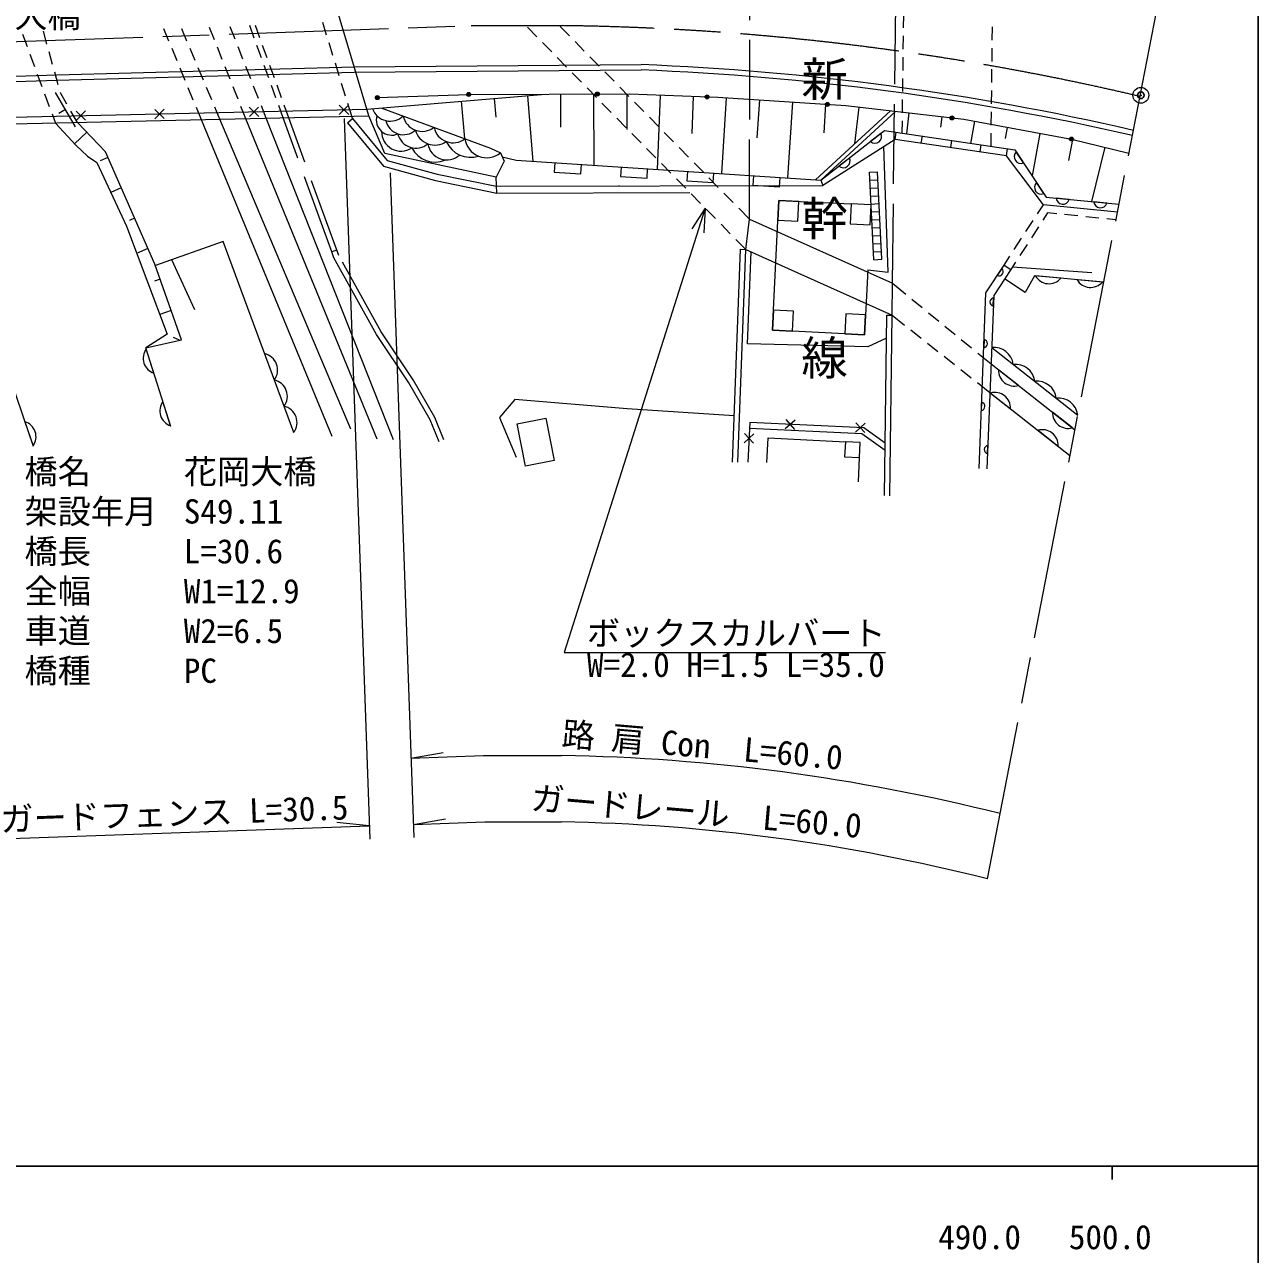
# Model space of a CAD drawing. Units: millimetres, scale not verified. Extents: x 40000 to 680000, y 20000 to 380000.
# Drawn here: x 486060 to 579000, y 198357 to 291014 of the extents above; entities that cross this region are included whole.
import ezdxf
from ezdxf.enums import TextEntityAlignment as Align

# ---------------------------------------------------------------- set-up
doc = ezdxf.new("R2010")
doc.units = ezdxf.units.MM
doc.header["$LTSCALE"] = 1000
doc.header["$PDMODE"] = 32
doc.header["$PDSIZE"] = 500
doc.linetypes.add('CHAIN', pattern=[18.5, 12, -1.5, 3.5, -1.5])
doc.linetypes.add('DASHED', pattern=[7.5, 6, -1.5])
for name, color, linetype, lineweight in [('M-BGD', 7, 'Continuous', 13), ('M-BMK', 2, 'CHAIN', 13), ('M-BMK-HTXT', 7, 'Continuous', 13), ('M-BMK-SRVR', 3, 'Continuous', 13), ('M-STR-HTXT', 7, 'Continuous', 13), ('M-STR-STR1', 7, 'Continuous', 13), ('M-STR-STRC', 7, 'Continuous', 13), ('M-TTL-BAND', 7, 'Continuous', 25)]:
    doc.layers.add(name, color=color, linetype=linetype, lineweight=lineweight)
doc.layers.add('M-OTRS', color=6, linetype='Continuous')
doc.styles.add('@ＭＳ ゴシック', font='')
doc.styles.add('ＭＳ ゴシック', font='')
doc.styles.get('@ＭＳ ゴシック').set_extended_font_data('@MS Gothic')
doc.styles.get('ＭＳ ゴシック').set_extended_font_data('MS Gothic')

msp = doc.modelspace()

# ---------------------------------------------------------------- hatches: boundary and pattern name
at = {"layer": 'M-BGD'}
for points in [[(512479, 285518, -1), (512779, 285518, -0.41421), (512629, 285368, -0.41421)], [(519356, 285756, -1), (519656, 285756, -0.41421), (519506, 285606, -0.41421)], [(529058, 285785, -1), (529358, 285785, -0.41421), (529208, 285635, -0.41421)], [(537325, 285574, -1), (537625, 285574, -0.41421), (537475, 285424, -0.41421)], [(546390, 285006, -1), (546690, 285006, -0.41421), (546540, 284856, -0.41421)], [(555766, 283986, -1), (556066, 283986, -0.41421), (555916, 283836, -0.41421)], [(564773, 282393, -1), (565073, 282393, -0.41421), (564923, 282243, -0.41421)]]:
    msp.add_hatch(color=256, dxfattribs=at).paths.add_polyline_path(points)

# ---------------------------------------------------------------- linework, layer by layer
at = {"layer": 'M-BGD', "linetype": 'DASHED'}
for p, q in [((540666, 276361), (540747, 320118)), ((551436, 271524), (551741, 296575)), ((509191, 273896), (505537, 283991)), ((501007, 274673), (495907, 272870)), ((498870, 269537), (497141, 273306)), ((560468, 272758), (567485, 272269))]:
    msp.add_line(p, q, dxfattribs=at)
at = {"layer": 'M-BGD'}
for p, q in [((552271, 290766), (552283, 291766)), ((523945, 290814), (524646, 290101)), ((526401, 290883), (527102, 290169)), ((552251, 289166), (552263, 290166)), ((558960, 289850), (558972, 290850)), ((525066, 289673), (525767, 288959)), ((527522, 289741), (528223, 289028)), ((558940, 288250), (558953, 289250)), ((526188, 288531), (526889, 287818)), ((528644, 288600), (529344, 287886)), ((552232, 287566), (552244, 288566)), ((527309, 287390), (528010, 286677)), ((529765, 287458), (530466, 286745)), ((558921, 286651), (558933, 287650)), ((530886, 286317), (531587, 285604)), ((552212, 285967), (552224, 286967)), ((489896, 283313), (488390, 285908)), ((511832, 284638), (525297, 285774)), ((521439, 285448), (521557, 284047)), ((523930, 285658), (524347, 280711)), ((526425, 285777), (526433, 283295)), ((528430, 286249), (529131, 285535)), ((528925, 285785), (528941, 280413)), ((531425, 285792), (531433, 283106)), ((533924, 285707), (533715, 280102)), ((536422, 285614), (536317, 282811)), ((538919, 285503), (538547, 279788)), ((541414, 285340), (541228, 282483)), ((552193, 284367), (552205, 285367)), ((558901, 285051), (558914, 286051)), ((480610, 283934), (511832, 284638)), ((489143, 284610), (488624, 284309)), ((489930, 284498), (490653, 283807)), ((490637, 284514), (489946, 283791)), ((495859, 284632), (496582, 283941)), ((496566, 284648), (495875, 283925)), ((502974, 284792), (503697, 284101)), ((503681, 284808), (502990, 284085)), ((509749, 284945), (510472, 284254)), ((510456, 284961), (509765, 284238)), ((518948, 285238), (519184, 282436)), ((529551, 285107), (530252, 284394)), ((532007, 285176), (532708, 284462)), ((543909, 285178), (543536, 279463)), ((545635, 279327), (551283, 284525)), ((546048, 279300), (551676, 284480)), ((546403, 285015), (546263, 282865)), ((548894, 284804), (548571, 282029)), ((558882, 283451), (558894, 284451)), ((509235, 259972), (499375, 283852)), ((510621, 260545), (500774, 283884)), ((512625, 259778), (502730, 283928)), ((513851, 259719), (504266, 283963)), ((510382, 283618), (510767, 283936)), ((510767, 283936), (510714, 284108)), ((530673, 283966), (531374, 283252)), ((533129, 284034), (533829, 283321)), ((552174, 282833), (552185, 283767)), ((552669, 284364), (552486, 282787)), ((555153, 284075), (555061, 283287)), ((557627, 283731), (557321, 282071)), ((490740, 282917), (489819, 282044)), ((531794, 282824), (532495, 282111)), ((534250, 282893), (534951, 282179)), ((550570, 282819), (549788, 282210)), ((551632, 282373), (551711, 282902)), ((553611, 282080), (553689, 282609)), ((558862, 281843), (558875, 282851)), ((560086, 283277), (559933, 282447)), ((562544, 282823), (561954, 279622)), ((532915, 281683), (533616, 280970)), ((535371, 281751), (536072, 281038)), ((555827, 281752), (555905, 282281)), ((558043, 281420), (558121, 281953)), ((560021, 281128), (560100, 281660)), ((565003, 282370), (564708, 280769)), ((567433, 281784), (566439, 277683)), ((492328, 281015), (491748, 280760)), ((548190, 280967), (547408, 280358)), ((561310, 280595), (560763, 281422)), ((526007, 280603), (525961, 279905)), ((525961, 279905), (527957, 279775)), ((527957, 279775), (528003, 280474)), ((530996, 280279), (530951, 279580)), ((532947, 279451), (532992, 280149)), ((534037, 280542), (534737, 279828)), ((535986, 279954), (535940, 279256)), ((536492, 280610), (537193, 279897)), ((537936, 279126), (537982, 279825)), ((549699, 279895), (550298, 279925)), ((550027, 273303), (549699, 279895)), ((550626, 273333), (550298, 279925)), ((521630, 278330), (521574, 279534)), ((530857, 278860), (530858, 278885)), ((530951, 279580), (532947, 279451)), ((535158, 279400), (535859, 278687)), ((535940, 279256), (537936, 279126)), ((537614, 279469), (538314, 278755)), ((540975, 279630), (540930, 278931)), ((540930, 278931), (542926, 278802)), ((542926, 278802), (542971, 279500)), ((546048, 279300), (546185, 278886)), ((549728, 279296), (550328, 279325)), ((562838, 278286), (562291, 279112)), ((493336, 278727), (492544, 278379)), ((536279, 278259), (536980, 277545)), ((538735, 278327), (539436, 277614)), ((549758, 278696), (550358, 278726)), ((549788, 278097), (550387, 278127)), ((564756, 277842), (563770, 277935)), ((537400, 277117), (538101, 276404)), ((539856, 277186), (540666, 276361)), ((542883, 277772), (548323, 277505)), ((549818, 277498), (550417, 277528)), ((562366, 276765), (562813, 277448)), ((567593, 277574), (566606, 277668)), ((494343, 276439), (493947, 276265)), ((540391, 274073), (540666, 276361)), ((540666, 276361), (551436, 271524)), ((549848, 276899), (550447, 276928)), ((549878, 276299), (550477, 276329)), ((561492, 275425), (562038, 276262)), ((563128, 276834), (562776, 276294)), ((563810, 276764), (563128, 276834)), ((565402, 276602), (564407, 276703)), ((566994, 276439), (565999, 276541)), ((568273, 276309), (567591, 276379)), ((538522, 275976), (539222, 275263)), ((549908, 275700), (550507, 275730)), ((549937, 275101), (550537, 275131)), ((562448, 275791), (561901, 274954)), ((506326, 260278), (501007, 274673)), ((539643, 274835), (540391, 274073)), ((549967, 274501), (550567, 274531)), ((560617, 274085), (561164, 274922)), ((561573, 274451), (561026, 273614)), ((495350, 274151), (494497, 273775)), ((509567, 274032), (509191, 273896)), ((539378, 258057), (539991, 274089)), ((539778, 258041), (540391, 274073)), ((539991, 274089), (540391, 274073)), ((540391, 274073), (551407, 269125)), ((540519, 266964), (540784, 273897)), ((549997, 273902), (550596, 273932)), ((550027, 273303), (550626, 273333)), ((559843, 272899), (560289, 273582)), ((559672, 272637), (559330, 272113)), ((559843, 272899), (560346, 272571)), ((560699, 273111), (560346, 272571)), ((496275, 271830), (495835, 271675)), ((551407, 269125), (551436, 271524)), ((551436, 271524), (552441, 270703)), ((564116, 271905), (562205, 272077)), ((567251, 271623), (565340, 271795)), ((552905, 270323), (553680, 269691)), ((559036, 269804), (559060, 270429)), ((497108, 269473), (496238, 269165)), ((550841, 255525), (551007, 269130)), ((551007, 269130), (551407, 269125)), ((551241, 255520), (551407, 269125)), ((551407, 269125), (552349, 268380)), ((554144, 269311), (554919, 268678)), ((552820, 268008), (553604, 267388)), ((555384, 268299), (556158, 267666)), ((497726, 267235), (497281, 267430)), ((554075, 267016), (554859, 266396)), ((556623, 267286), (557397, 266654)), ((558338, 267295), (558313, 266670)), ((497070, 260748), (495198, 266652)), ((495801, 264749), (495221, 266579)), ((555330, 266024), (556114, 265403)), ((557862, 266274), (558866, 265453)), ((558915, 266691), (565402, 261591)), ((556585, 265031), (557370, 264411)), ((558866, 265453), (565188, 260491)), ((560935, 263829), (559425, 265014)), ((557840, 264039), (558783, 263294)), ((558783, 263294), (564812, 258562)), ((558826, 263260), (560335, 262076)), ((497057, 260788), (496477, 262617)), ((558154, 262564), (558129, 261939)), ((544100, 261224), (543362, 260550)), ((543394, 261256), (544068, 260517)), ((564999, 260640), (563489, 261825)), ((486079, 261090), (486700, 259275)), ((540680, 261026), (540544, 258042)), ((549385, 260982), (548646, 260308)), ((548679, 261014), (549353, 260275)), ((562409, 260448), (563919, 259263)), ((540256, 259500), (540995, 260175)), ((540289, 260207), (540963, 259468)), ((541983, 258025), (542074, 259871)), ((542074, 259871), (547889, 259586)), ((558603, 258686), (558628, 259312)), ((548867, 256561), (548958, 258407))]:
    msp.add_line(p, q, dxfattribs=at)
for points in [[(512629, 285518), (519506, 285756), (531615, 285793), (538293, 285544), (547928, 284916), (556803, 283883), (564923, 282393), (569255, 281343)], [(512969, 284734), (521157, 281706), (521902, 281355), (522184, 280738), (521574, 279534)], [(488380, 283605), (489919, 281936), (490800, 281118), (491502, 280637), (493725, 275819), (496791, 267701), (495198, 266652)], [(495198, 266652), (497886, 267271), (495876, 272958), (492142, 281438), (490051, 283642)], [(510382, 283618), (513082, 280349), (517012, 279267), (521630, 278330), (536177, 278363)], [(510767, 283936), (513367, 280789), (517128, 279753), (521606, 278845), (546185, 278886)], [(521574, 279534), (513204, 281311), (511981, 284136)], [(546048, 279300), (550843, 283031), (560660, 281577), (563023, 278005), (568503, 277489)], [(568385, 276882), (562813, 277448), (560021, 281128), (551632, 282373), (546185, 278886)], [(549582, 272543), (551121, 272357), (550775, 281825)], [(522043, 281047), (523090, 280793), (546048, 279300)], [(549582, 272543), (549342, 267654), (542403, 267994), (542883, 277772)], [(517280, 259575), (516608, 261229), (514997, 264029), (512568, 267670), (509354, 273446), (509191, 273896)], [(557959, 257561), (558474, 270801), (559843, 272899)], [(560346, 272571), (559067, 270612), (558559, 257537)], [(567357, 271613), (562147, 272082), (561435, 270838), (559878, 271855)], [(486717, 259225), (484187, 266618), (483284, 268386)], [(550986, 267396), (549578, 266732), (540519, 266964)], [(539511, 261533), (531446, 262067), (522992, 262758), (521842, 261426), (523079, 258426)], [(550882, 258924), (549118, 260190), (540660, 260577)], [(550889, 259473), (549272, 260633), (540680, 261026)]]:
    msp.add_lwpolyline(points, dxfattribs=at)
at = {"layer": 'M-BGD', "linetype": 'DASHED'}
msp.add_lwpolyline([(517651, 259726), (516968, 261405), (515337, 264240), (512910, 267878), (509719, 273612), (505959, 284001)], dxfattribs=at)
at = {"layer": 'M-BGD'}
for points in [[(542809, 276274), (544307, 276200), (544381, 277698), (542883, 277772)], [(548250, 276007), (549748, 275933), (549821, 277431), (548323, 277505)], [(542403, 267994), (543901, 267920), (543975, 269419), (542476, 269492)], [(547844, 267727), (549342, 267654), (549415, 269152), (547917, 269225)], [(523165, 260937), (525327, 261357), (525946, 258168), (523785, 257748)], [(547834, 258462), (548958, 258407), (549013, 259531), (547889, 259586)]]:
    msp.add_lwpolyline(points, close=True, dxfattribs=at)
for centre in [(512629, 285518), (519506, 285756), (529208, 285785), (537475, 285574), (546540, 285006), (555916, 283986), (564923, 282393)]:
    msp.add_circle(centre, 150, dxfattribs=at)
for centre, radius, start, end in [((513591, 285159), 1412, 200.08741, 313.90439), ((513711, 283857), 1166, 164.6203, 293.64038), ((514596, 284078), 1355, 192.55078, 311.63899), ((516004, 284438), 1464, 191.67505, 307.74103), ((514399, 282941), 1451, 178.68219, 304.44373), ((515541, 283106), 1398, 193.12041, 309.94392), ((516967, 283463), 1524, 195.14536, 304.27072), ((518333, 283577), 1464, 191.67505, 307.74103), ((550119, 282592), 505, 229.05967, 26.71786), ((516970, 282611), 1954, 206.33239, 293.74116), ((517863, 282261), 1442, 189.08005, 312.23304), ((519658, 283022), 2007, 204.07735, 287.32498), ((520866, 282641), 1652, 187.72761, 308.86631), ((547739, 280740), 505, 229.05967, 26.71786), ((561118, 281063), 505, 134.66155, 292.31974), ((562646, 278753), 505, 134.66155, 292.31974), ((564272, 277986), 505, 185.78302, 343.44121), ((567109, 277718), 505, 185.78302, 343.44121), ((559456, 272405), 318, 246.75855, 46.97628), ((563223, 272679), 1182, 210.61822, 319.10338), ((563223, 272679), 1182, 210.61822, 319.10338), ((566357, 272397), 1182, 210.61822, 319.10338), ((566357, 272397), 1182, 210.61822, 319.10338), ((559102, 270114), 318, 97.66513, 257.88286), ((558271, 266985), 318, 277.66513, 77.88286), ((496170, 265873), 1182, 143.34852, 251.83367), ((496170, 265873), 1182, 143.34852, 251.83367), ((503864, 265000), 1253, 322.76271, 77.7919), ((559084, 265238), 1463, 7.00432, 96.65288), ((560607, 264965), 1182, 177.63116, 286.11631), ((560607, 264965), 1182, 177.63116, 286.11631), ((560706, 263962), 1463, 7.00432, 96.65288), ((504596, 263018), 1253, 322.76271, 77.7919), ((562328, 262687), 1463, 7.00432, 96.65288), ((559154, 262124), 1182, 357.63116, 106.11631), ((559154, 262124), 1182, 357.63116, 106.11631), ((497426, 261912), 1182, 143.34852, 251.83367), ((497426, 261912), 1182, 143.34852, 251.83367), ((505328, 261036), 1253, 322.76271, 77.7919), ((558087, 262254), 318, 277.66513, 77.88286), ((563950, 261412), 1463, 7.00432, 96.65288), ((564671, 261776), 1182, 177.63116, 286.11631), ((564671, 261776), 1182, 177.63116, 286.11631), ((485736, 259959), 1182, 324.64575, 73.1309), ((485736, 259959), 1182, 324.64575, 73.1309), ((562737, 259312), 1182, 357.63116, 106.11631), ((562737, 259312), 1182, 357.63116, 106.11631), ((558670, 258997), 318, 97.66513, 257.88286)]:
    msp.add_arc(centre, radius, start, end, dxfattribs=at)
at = {"layer": 'M-BMK'}
msp.add_line((558587, 226648), (578706, 329799), dxfattribs=at)
msp.add_lwpolyline([(82824, 280018), (183036, 282161), (282888, 284151), (382981, 286423), (482978, 289648), (519697, 290950), (526589, 290940)], dxfattribs=at)
msp.add_arc((524130, 90955), 200000, 76.71605, 89.29574, dxfattribs=at)
at = {"layer": 'M-BMK-SRVR'}
msp.add_circle((570149, 285691), 600, dxfattribs=at)
at = {"layer": 'M-OTRS'}
msp.add_point((570149, 285691), dxfattribs=at)
at = {"layer": 'M-STR-HTXT'}
for p, q in [((510134, 283936), (512058, 229641)), ((513602, 279853), (515377, 229758)), ((537325, 277194), (526702, 243700)), ((537325, 277194), (536323, 275624)), ((537325, 277194), (537238, 275333)), ((526702, 243700), (550921, 243700)), ((515165, 235754), (517582, 236182)), ((512023, 230640), (509581, 230895)), ((515342, 230758), (517759, 231185))]:
    msp.add_line(p, q, dxfattribs=at)
for points in [[(515165, 235754), (520632, 235948), (526509, 235940)], [(482626, 229606), (485008, 229683), (512023, 230640)], [(515342, 230758), (520717, 230948), (526502, 230940)]]:
    msp.add_lwpolyline(points, dxfattribs=at)
for centre, radius, start, end in [((524065, 90612), 145349, 75.87109, 89.0366), ((524057, 90565), 140396, 75.76199, 89.00193)]:
    msp.add_arc(centre, radius, start, end, dxfattribs=at)
at = {"layer": 'M-STR-STR1', "color": 1}
for p, q in [((511981, 284136), (507753, 298359)), ((480741, 283433), (511981, 284136))]:
    msp.add_line(p, q, dxfattribs=at)
at = {"layer": 'M-STR-STR1'}
for p, q in [((503359, 290009), (503018, 290949)), ((503781, 290019), (503440, 290959)), ((508810, 290218), (508513, 291173)), ((485895, 290295), (486243, 289358)), ((487735, 289555), (487468, 290518)), ((496932, 289768), (496551, 290692)), ((498287, 289781), (497898, 290702)), ((500360, 289873), (499991, 290802)), ((501914, 289914), (501546, 290844)), ((497543, 288289), (497161, 289213)), ((498909, 288306), (498520, 289228)), ((500951, 288386), (500582, 289316)), ((502502, 288426), (502134, 289356)), ((503903, 288505), (503563, 289445)), ((504325, 288514), (503985, 289455)), ((509286, 288691), (508989, 289645)), ((486452, 288795), (486800, 287858)), ((488162, 288013), (487895, 288976)), ((509762, 287163), (509465, 288118)), ((487009, 287296), (487357, 286358)), ((488589, 286471), (488322, 287434)), ((498154, 286810), (497772, 287735)), ((499531, 286832), (499142, 287754)), ((501542, 286900), (501173, 287829)), ((503090, 286939), (502722, 287869)), ((504448, 287000), (504108, 287941)), ((504870, 287010), (504529, 287950)), ((498764, 285331), (498383, 286256)), ((500153, 285358), (499764, 286279)), ((502133, 285413), (501764, 286342)), ((503678, 285451), (503311, 286381)), ((504992, 285496), (504652, 286436)), ((505414, 285505), (505074, 286446)), ((510238, 285635), (509941, 286590)), ((487566, 285796), (487914, 284858)), ((488753, 285879), (488750, 285892)), ((489248, 285026), (488753, 285879)), ((490051, 283642), (489549, 284507)), ((499375, 283852), (498993, 284777)), ((500774, 283884), (500386, 284805)), ((502525, 284428), (502355, 284855)), ((502730, 283928), (502525, 284428)), ((504266, 283963), (503899, 284893)), ((505537, 283991), (505197, 284932)), ((505959, 284001), (505619, 284941)), ((510714, 284108), (510416, 285063)), ((488123, 284296), (488380, 283605))]:
    msp.add_line(p, q, dxfattribs=at)
at = {"layer": 'M-STR-STRC'}
for points in [[(190382, 279706), (282943, 281551), (383052, 283823), (488474, 287224), (510883, 287830), (532503, 288001)], [(190390, 279306), (282952, 281151), (383063, 283424), (488486, 286824), (510890, 287430), (532506, 287601)]]:
    msp.add_lwpolyline(points, dxfattribs=at)
for centre, radius, start, end in [((524840, 89220), 198929, 77.00033, 87.7922), ((524831, 89171), 198578, 76.99705, 87.78486)]:
    msp.add_arc(centre, radius, start, end, dxfattribs=at)
at = {"layer": 'M-TTL-BAND'}
for p, q in [((579000, 20000), (579000, 370000)), ((40000, 205000), (579000, 205000)), ((568000, 205000), (568000, 204000))]:
    msp.add_line(p, q, dxfattribs=at)

# ---------------------------------------------------------------- texts
at = {"layer": 'M-BMK-HTXT', "style": '@ＭＳ ゴシック'}
msp.add_text('山\u3000\u3000陽\u3000\u3000新\u3000\u3000幹\u3000\u3000線', height=2566, rotation=270, dxfattribs=at).set_placement((546275, 309697), align=Align.MIDDLE_LEFT)
at = {"layer": 'M-BMK-HTXT', "style": 'ＭＳ ゴシック'}
msp.add_text('花岡大橋', height=1833, dxfattribs=at).set_placement((480285, 290245), align=Align.BOTTOM_LEFT)
at = {"layer": 'M-STR-HTXT', "style": 'ＭＳ ゴシック'}
for s, p in [('橋名', (486049, 255870)), ('花岡大橋', (498049, 255870)), ('架設年月', (486049, 252870)), ('S49.11', (498049, 252870)), ('橋長', (486049, 249870)), ('L=30.6', (498049, 249870)), ('全幅', (486049, 246870)), ('W1=12.9', (498049, 246870)), ('車道', (486049, 243870)), ('ボックスカルバート', (528421, 243700)), ('W2=6.5', (498049, 243870)), ('橋種', (486049, 240870)), ('PC', (498049, 240870))]:
    msp.add_text(s, height=1833, dxfattribs=at).set_placement(p, align=Align.BOTTOM_LEFT)
msp.add_text('W=2.0 H=1.5 L=35.0', height=1833, dxfattribs=at).set_placement((528421, 243700), align=Align.TOP_LEFT)
for s, rotation, p in [('路 肩 Con\u3000L=60.0', 355.094, (536988, 235229)), ('ガードレール\u3000L=60.0', 355.094, (536543, 230249)), ('ガードフェンス L=30.5', 2.03, (497390, 230121))]:
    msp.add_text(s, height=1833, rotation=rotation, dxfattribs=at).set_placement(p, align=Align.BOTTOM_CENTER)
at = {"layer": 'M-TTL-BAND', "style": 'ＭＳ ゴシック'}
for s, p in [('490.0', (558000, 198195)), ('500.0', (567844, 198195))]:
    msp.add_text(s, height=1833, dxfattribs=at).set_placement(p, align=Align.BOTTOM_CENTER)

doc.saveas('drawing.dxf')
